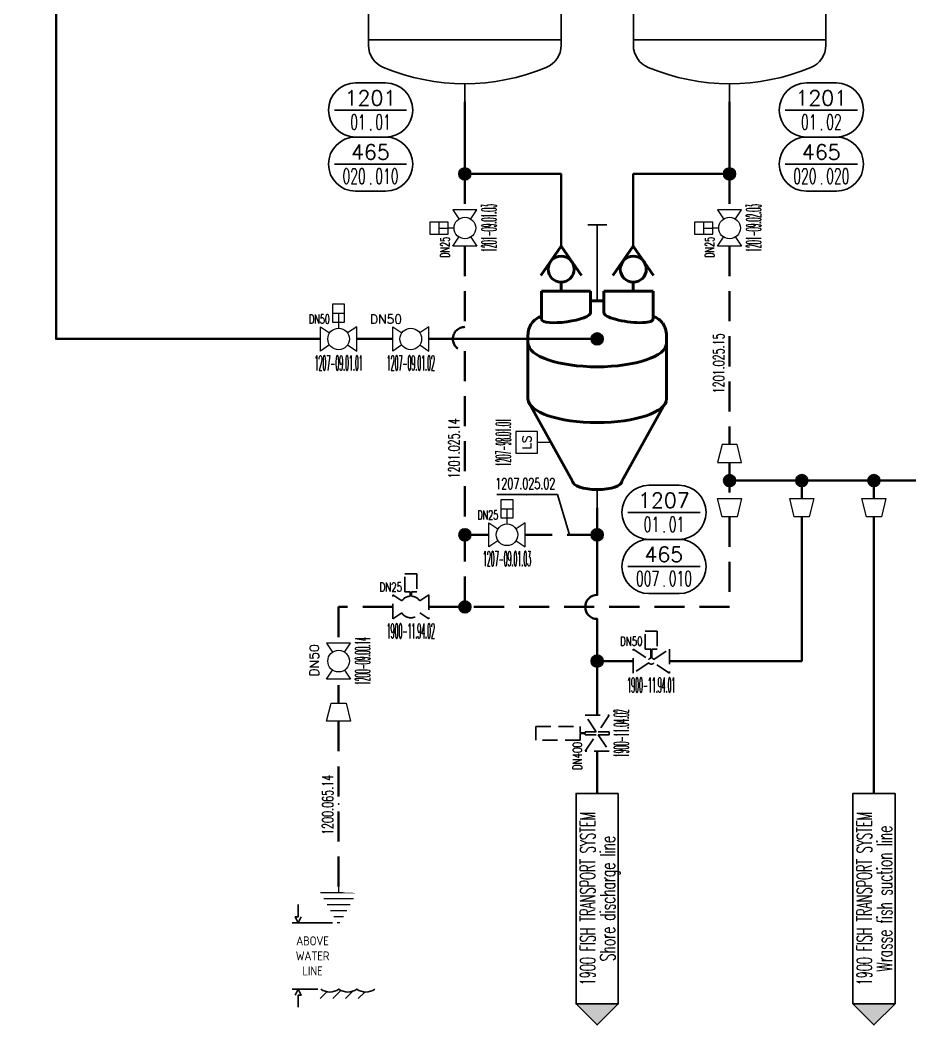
# Model space of a CAD drawing. Extents: x 32 to 589, y 3 to 513.
# Drawn here: x 31.8 to 179.7, y 8.6 to 175.6 of the extents above; entities that cross this region are included whole.
import ezdxf
from ezdxf.enums import TextEntityAlignment as Align

# ---------------------------------------------------------------- set-up
doc = ezdxf.new("R2010")
doc.units = 0
doc.header["$LTSCALE"] = 10
doc.linetypes.add('DASHED', pattern=[0.75, 0.5, -0.25])
doc.linetypes.add('HIDDEN', pattern=[0.375, 0.25, -0.125])
for name, color, linetype in [('000-TX1', 1, 'Continuous'), ('000-TX2', 2, 'Continuous'), ('000-TX3', 3, 'Continuous'), ('0CO0', 7, 'Continuous'), ('0CO1', 1, 'Continuous'), ('0TX1', 1, 'Continuous'), ('COMPONENT', 2, 'Continuous'), ('Reference_1', 7, 'Continuous'), ('Reference_2', 1, 'Continuous')]:
    doc.layers.add(name, color=color, linetype=linetype)
doc.layers.add('1200 Vacuum Piping', color=152, linetype='Continuous', lineweight=40, true_color=0x3354cc)
doc.layers.add('1900 Fish Transport Piping', color=153, linetype='Continuous', lineweight=40, true_color=0x5499d9)
for name, color, linetype, lineweight in [('2600 Tank Drainage System Piping', 200, 'Continuous', 40), ('ARMATURE', 1, 'Continuous', 15), ('PIPENUM', 1, 'Continuous', 25)]:
    doc.layers.add(name, color=color, linetype=linetype, lineweight=lineweight)
doc.layers.add('Viewport', color=7, linetype='Continuous', plot=False)
doc.styles.add('MMC-TX2', font='romans.shx')
doc.styles.add('ROMANS', font='romans.shx')
doc.styles.get("Standard").update_dxf_attribs({"font": 'isocp.shx'})
doc.styles.add('Standard-TX2', font='romans.shx')

# ---------------------------------------------------------------- blocks, each defined once
blk = doc.blocks.new('TILBAKESLAGSVENTIL2')
for q in [(3.88, 2.69), (3.88, -2.69)]:
    blk.add_line((0, 0), q)
blk.add_circle((3.06, 0), 1.72)
blk = doc.blocks.new('JOINT')
h = blk.add_hatch(color=256)
h.dxf.hatch_style = 1
h.paths.add_polyline_path([(1, 0, 1), (-1, 0, 1)])
at = {"layer": 'Viewport'}
blk.add_circle((0, 0), 1, dxfattribs=at)
blk = doc.blocks.new('Vacuum tank')
for p, q in [((7.5, 0), (11.25, 0)), ((75, 0), (71.25, 0))]:
    blk.add_line(p, q)
blk.add_lwpolyline([(63.27, 20.01, -0.303425), (67.89, 16.92, -0.198763), (67.89, -16.9, -0.303425), (63.27, -19.99), (19.23, -20, -0.303425), (14.61, -16.91, -0.198763), (14.61, 16.91, -0.303425), (19.23, 20)], format="xyb", close=True)
for points in [[(31.25, 7.5), (36.25, 7.5)], [(33.75, 0), (33.75, 7.5)]]:
    blk.add_lwpolyline(points)
at = {"layer": '0CO0'}
for p, q in [((20.36, -20), (20.36, 20)), ((62.14, -19.99), (62.14, 20.01))]:
    blk.add_line(p, q, dxfattribs=at)
at = {"xscale": -1.249999999999999, "yscale": 1.249999999999999, "zscale": 1.25, "rotation": 90}
blk.add_blockref('JOINT', (33.75, 0.01), dxfattribs=at)
at = {"layer": '0CO1', "xscale": -1.568730547249076, "yscale": 1.568730547249076, "zscale": 1.568730547249078, "rotation": 180}
blk.add_blockref('TILBAKESLAGSVENTIL2', (0, 0), dxfattribs=at)
blk = doc.blocks.new('Klaffhus')
at = {"lineweight": 50}
for p, q in [((3.35, 4.09), (16.3, 11.3)), ((27.15, 11.51), (17.03, 11.51)), ((27.61, 11.51), (27.15, 11.51)), ((34.95, 9.28), (30.25, 9.28)), ((34.95, 9.28), (34.95, 1.09)), ((34.95, 6), (36.45, 6)), ((34.95, 1.09), (31.37, 1.09)), ((34.95, -1.08), (31.37, -1.08)), ((34.95, -1.08), (34.95, -9.28)), ((3.35, -4.1), (16.3, -11.31)), ((34.95, -6), (36.45, -6)), ((34.95, -9.28), (30.25, -9.28)), ((27.15, -11.51), (17.03, -11.51)), ((27.15, -11.51), (27.61, -11.51))]:
    blk.add_line(p, q, dxfattribs=at)
for p, q in [((46, 1.58), (46, -1.58)), ((33.37, 0), (46, 0))]:
    blk.add_line(p, q)
blk.add_lwpolyline([(-1.05, -0.01), (1.95, -0.01)])
for centre, radius, start, end in [((27.61, 7.94), 3.57, 55.6875, 90), ((28.33, 8.99), 2.3, 33.9007, 55.6875), ((14.95, 0), 18.41, 30.2554, 33.9007), ((14.95, 0), 18.41, 356.6173, 3.3742), ((14.95, 0), 18.41, 326.0993, 329.7346), ((27.61, -7.94), 3.57, 270, 304.3125), ((28.33, -8.98), 2.3, 304.3125, 326.0993)]:
    blk.add_arc(centre, radius, start, end, dxfattribs=at)
for centre, major_axis, ratio in [((17.03, 0), (0, -11.51), 0.34202), ((26.31, 0), (0, -11.51), 0.34202), ((30.81, 5.18), (0.56, -4.06), 0.234056), ((3.35, -0.01), (0, -4.1), 0.34202)]:
    blk.add_ellipse(centre, major_axis=major_axis, ratio=ratio, start_param=3.141593, end_param=6.283185, dxfattribs=at)
at = {"lineweight": 50, "extrusion": (0, 0, -1)}
blk.add_ellipse((30.81, -5.18), major_axis=(-0.56, -4.06), ratio=0.234056, start_param=0, end_param=3.141593, dxfattribs=at)
at = {"layer": '0CO1', "lineweight": 50}
for p, q in [((42.45, 6), (37.57, 9.37)), ((42.45, 6), (37.57, 2.62)), ((42.45, -6), (37.57, -2.62)), ((42.45, -6), (37.57, -9.37))]:
    blk.add_line(p, q, dxfattribs=at)
at = {"layer": '0CO1', "lineweight": 50, "extrusion": (0, 0, -1)}
blk.add_ellipse((38.61, 6), major_axis=(0, 2.16), ratio=1, start_param=4.711266298044537, end_param=10.99445160522412, dxfattribs=at)
at = {"layer": '0CO1', "lineweight": 50}
blk.add_ellipse((38.61, -6), major_axis=(0, -2.16), ratio=1, start_param=4.711266298044537, end_param=10.99445160522412, dxfattribs=at)
at = {"linetype": 'DASHED', "rotation": 270}
blk.add_blockref('JOINT', (27, 0.01), dxfattribs=at)
blk = doc.blocks.new('BV702_MMC')
for points in [[(1.5, -1), (0, -2), (0, 2), (1.5, 1)], [(4.5, -1), (6, -2), (6, 2), (4.5, 1)]]:
    blk.add_lwpolyline(points)
blk.add_circle((3, 0), 1.8)
at = {"layer": '000-TX1', "style": 'MMC-TX2'}
blk.add_attdef('SIZE', text='', height=1.5, dxfattribs=at).set_placement((1.54, 3.3), align=Align.MIDDLE_RIGHT)
at = {"layer": '000-TX1', "style": 'MMC-TX2', "width": 0.457143}
blk.add_attdef('ITEMNR.', text='', height=2.5, rotation=360, dxfattribs=at).set_placement((-0.99, -5.24), (7.01, -5.24), align=Align.FIT)
at = {"layer": '000-TX1', "style": 'MMC-TX2', "flags": 1}
for tag, p in [('PRODUCT_NR', (-1, -10.2)), ('DESCRIPTION.', (-1, -13.16)), ('TYPE', (-1, -16.17)), ('RATING', (-1, -19.17)), ('DRILL', (-1, -22.17)), ('HOUSING', (-1, -25.17)), ('TRIM', (-1, -28.17)), ('STEM', (-1, -31.17)), ('SEAT', (-1, -34.17)), ('CTRL', (-1, -37.17)), ('CERT', (-1, -40.17)), ('REV', (-1, -46.17)), ('TAG', (-1, -49.17)), ('FONT/SIGN', (-1, -52.17)), ('DO', (-1, -55.82)), ('DI', (-1, -58.82)), ('AO', (-0.79, -61.26)), ('AI', (-0.79, -64.26)), ('BUS', (-1, -66.94))]:
    blk.add_attdef(tag, p, '', height=1.5, dxfattribs=at)
blk.add_attdef('REMARKS', text='', height=1, dxfattribs=at).set_placement((-1, -43.17), (9.07, -43.17), align=Align.ALIGNED)
blk = doc.blocks.new('BV702PN_MMC')
for p, q in [((2, 4.3), (4, 4.3)), ((3, 4.3), (3, 2.8))]:
    blk.add_line(p, q)
blk.add_lwpolyline([(2, 2.8), (4, 2.8), (4, 5.8), (2, 5.8)], close=True)
for points in [[(1.5, -1), (0, -2), (0, 2), (1.5, 1)], [(4.5, -1), (6, -2), (6, 2), (4.5, 1)]]:
    blk.add_lwpolyline(points)
at = {"const_width": 0.2}
blk.add_lwpolyline([(3, 1.8), (3, 2.8)], dxfattribs=at)
blk.add_circle((3, 0), 1.8)
at = {"layer": '000-TX1', "style": 'MMC-TX2', "width": 0.65}
blk.add_attdef('SIZE', text='', height=1.5, dxfattribs=at).set_placement((1.54, 3.3), align=Align.MIDDLE_RIGHT)
at = {"layer": '000-TX1', "style": 'MMC-TX2', "width": 0.457143}
blk.add_attdef('ITEMNR.', text='', height=2.5, rotation=360, dxfattribs=at).set_placement((-0.99, -5.24), (7.01, -5.24), align=Align.FIT)
at = {"layer": '000-TX1', "style": 'MMC-TX2', "flags": 1}
for tag, p in [('PRODUCT_NR', (-1, -10.2)), ('DESCRIPTION.', (-1.21, -13.16)), ('TYPE', (-1, -16.17)), ('RATING', (-1, -19.17)), ('DRILL', (-1, -22.17)), ('HOUSING', (-1, -25.17)), ('TRIM', (-1, -28.17)), ('STEM', (-1, -31.17)), ('SEAT', (-1, -34.17)), ('CTRL', (-1.21, -37.17)), ('CERT', (-1, -40.17)), ('REMARKS', (-1, -43.17)), ('REV', (-1, -46.17)), ('TAG', (-1, -49.17)), ('FONT/SIGN', (-1, -52.17))]:
    blk.add_attdef(tag, p, '', height=1.5, dxfattribs=at)
blk = doc.blocks.new('MMCFP_COMP_TAG')
at = {"layer": '000-TX3', "ltscale": 3}
for p, q in [((-2.5, 4.5), (2.5, 4.5)), ((-6, 0), (6, 0)), ((-2.5, -4.5), (2.5, -4.5))]:
    blk.add_line(p, q, dxfattribs=at)
for centre, start, end in [((-2.5, 0), 90, 270), ((2.5, 0), 270, 90)]:
    blk.add_arc(centre, 4.5, start, end, dxfattribs=at)
at = {"layer": '000-TX2', "style": 'Standard-TX2'}
blk.add_text('.', height=1.5, dxfattribs=at).set_placement((0.02, -3.35), align=Align.CENTER)
at = {"layer": '000-TX2', "style": 'Standard-TX2', "flags": 8}
blk.add_attdef('WBS1', text='', height=2.5, dxfattribs=at).set_placement((-0.02, 0.75), align=Align.CENTER)
at = {"layer": '000-TX2', "style": 'Standard-TX2', "width": 0.6, "flags": 8}
blk.add_attdef('WBS2', text='', height=2.5, dxfattribs=at).set_placement((-0.8, -3.25), align=Align.RIGHT)
blk.add_attdef('Number', (0.8, -3.25), '', height=2.5, dxfattribs=at)
blk = doc.blocks.new('INTERFACE VALVE 02')
at = {"linetype": 'HIDDEN'}
blk.add_lwpolyline([(0.25, -0.15), (0.25, -1.99), (-0.25, -1.99), (-0.25, -0.15), (-3, -1.99), (-3, 2.01), (-0.25, 0.18), (-0.25, 2.01), (-0.05, 2.01), (-0.05, 2.86), (-1.14, 2.86), (-1.14, 10.21), (1.14, 10.21), (1.14, 2.86), (0.05, 2.86), (0.05, 2.01), (0.25, 2.01), (0.25, 0.18), (3, 2.01), (3, -1.99), (0.25, -0.15)], dxfattribs=at)
at = {"style": 'MMC-TX2', "width": 0.7}
blk.add_attdef('SIZE', text='', height=1.5, dxfattribs=at).set_placement((-1.46, 3.31), align=Align.MIDDLE_RIGHT)
at = {"style": 'MMC-TX2', "width": 0.457143}
blk.add_attdef('ITEMNR.', text='', height=2.5, rotation=360, dxfattribs=at).set_placement((-3.99, -5.23), (4.01, -5.23), align=Align.FIT)
at = {"style": 'MMC-TX2', "flags": 1}
blk.add_attdef('DESCRIPTION.', (-4, -7.96), '', height=1.5, dxfattribs=at)
blk = doc.blocks.new('Reference_diagram1')
at = {"layer": 'Reference_2'}
blk.add_hatch(color=256, dxfattribs=at).paths.add_polyline_path([(-3.5, -3.5), (0, 0), (-3.5, 3.5)])
blk.add_lwpolyline([(-38.5, -3.5), (-3.5, -3.5), (-3.5, 3.5), (-38.5, 3.5)], close=True, dxfattribs=at)
blk.add_lwpolyline([(-3.5, 3.5), (-3.5, -3.5), (0, 0), (-3.5, 3.5)], dxfattribs=at)
at = {"layer": 'Reference_1', "style": 'ROMANS'}
for tag, width, p in [('WBS-NAME', 0.55, (-21, 2.85)), ('DESCRIPTION', 0.6, (-21, -0.5))]:
    blk.add_attdef(tag, text='', height=2.5, dxfattribs=dict(at, width=width)).set_placement(p, align=Align.TOP_CENTER)
blk = doc.blocks.new('S003_MMC')
blk.add_line((0, 2.25), (0, 0))
blk.add_lwpolyline([(-1.8, 2.25), (1.8, 2.25), (1.8, 5.85), (-1.8, 5.85)], close=True)
at = {"layer": '000-TX1', "color": 2, "insert": (0, 4), "char_height": 1.44, "attachment_point": 5, "style": 'MMC-TX2'}
blk.add_mtext_dynamic_manual_height_columns('\\pxqc;LS', width=3.4144, gutter_width=12.5, heights=[3.55], dxfattribs=at)
at = {"layer": '000-TX1', "style": 'MMC-TX2', "width": 0.457143}
blk.add_attdef('ITEMNR.', text='', height=2.5, rotation=360, dxfattribs=at).set_placement((-3.69, 6.64), (4.31, 6.64), align=Align.FIT)
at = {"layer": '000-TX1', "style": 'MMC-TX2'}
blk.add_attdef('SIZE', text='', height=1.5, dxfattribs=at).set_placement((-2.56, 1.53), align=Align.MIDDLE_RIGHT)
at = {"layer": '000-TX1', "style": 'MMC-TX2', "flags": 1}
for tag, p in [('PRODUCT_NR', (-2.77, -7.16)), ('DESCRIPTION.', (-2.77, -10.12)), ('TYPE', (-2.77, -13.13)), ('RATING', (-2.77, -16.13)), ('DRILL', (-2.77, -19.13)), ('HOUSING', (-2.77, -22.13)), ('TRIM', (-2.77, -25.13)), ('STEM', (-2.77, -28.13)), ('SEAT', (-2.77, -31.13)), ('CTRL', (-2.77, -34.13)), ('CERT', (-2.77, -37.13)), ('REMARKS', (-2.77, -40.13)), ('REV', (-2.77, -43.13)), ('TAG', (-2.77, -46.13)), ('FONT/SIGN', (-2.77, -49.13))]:
    blk.add_attdef(tag, p, '', height=1.5, dxfattribs=at)
blk = doc.blocks.new('Overboard_tag')
at = {"const_width": 0.2}
for points in [[(0, -1), (0, 0)], [(-2.49, -2), (2.49, -2)], [(-1.93, -3), (1.93, -3)], [(-1.37, -4), (1.37, -4)], [(-0.81, -5), (0.81, -5)], [(-0.25, -6), (0.25, -6)]]:
    blk.add_lwpolyline(points, dxfattribs=at)
blk.add_lwpolyline([(-3.05, -1), (3.05, -1)], close=True, dxfattribs=at)
blk = doc.blocks.new('Pipe_tag')
at = {"layer": '0CO1', "ltscale": 2}
blk.add_point((6, 0), dxfattribs=at)
at = {"color": 0, "style": 'ROMANS', "width": 0.532808}
blk.add_attdef('PIPE-NO', text='', height=2.2, dxfattribs=at).set_placement((-0.18, 1.08), (11.82, 1.08), align=Align.FIT)
at = {"layer": '000-TX2', "color": 2, "style": 'ROMANS', "flags": 1}
for tag, p in [('REMARKS', (6, 12.18)), ('TO', (5.97, 10.4)), ('FROM', (6.01, 8.78)), ('MATERIAL', (6.34, 6.9)), ('DIAMETER', (6.07, 4.56))]:
    blk.add_attdef(tag, text='', height=1.2, dxfattribs=at).set_placement(p, align=Align.MIDDLE_CENTER)
at = {"layer": '000-TX2', "style": 'ROMANS'}
blk.add_attdef('PIPE_TYPE', text='', height=1.2, dxfattribs=at).set_placement((5.89, -1.18), align=Align.MIDDLE)
blk = doc.blocks.new('INTERFACE ROBALL VALVE')
at = {"linetype": 'HIDDEN'}
blk.add_lwpolyline([(1.5, -0.99, -0.536943), (-1.5, -0.99), (-3, -1.99), (-3, 2.01), (-1.49, 1.01, -0.234604), (-0.1, 1.8), (-0.1, 2.51), (-1, 2.51), (-1, 5.51), (1, 5.51), (1, 2.51), (0.1, 2.51), (0.1, 1.8, -0.234604), (1.49, 1.01), (3, 2.01), (3, -1.99), (1.5, -0.99)], format="xyb", dxfattribs=at)
at = {"style": 'MMC-TX2', "width": 0.7}
blk.add_attdef('SIZE', text='', height=1.5, dxfattribs=at).set_placement((-1.46, 3.31), align=Align.MIDDLE_RIGHT)
at = {"style": 'MMC-TX2', "width": 0.457143}
blk.add_attdef('ITEMNR.', text='', height=2.5, rotation=360, dxfattribs=at).set_placement((-3.99, -5.23), (4.01, -5.23), align=Align.FIT)
blk = doc.blocks.new('INTERFACE VALVE')
at = {"linetype": 'HIDDEN'}
blk.add_lwpolyline([(0.42, -0.27, -0.547905), (-0.42, -0.27), (-3, -1.99), (-3, 2.01), (-0.41, 0.29, -0.192777), (-0.1, 0.49), (-0.1, 2.01), (-1, 2.01), (-1, 5.01), (1, 5.01), (1, 2.01), (0.1, 2.01), (0.1, 0.49, -0.192777), (0.41, 0.29), (3, 2.01), (3, -1.99), (0.42, -0.28)], format="xyb", dxfattribs=at)
at = {"style": 'MMC-TX2', "width": 0.7}
blk.add_attdef('SIZE', text='', height=1.5, dxfattribs=at).set_placement((-1.46, 3.31), align=Align.MIDDLE_RIGHT)
at = {"style": 'MMC-TX2', "width": 0.457143}
blk.add_attdef('ITEMNR.', text='', height=2.5, rotation=360, dxfattribs=at).set_placement((-3.99, -5.23), (4.01, -5.23), align=Align.FIT)
at = {"style": 'MMC-TX2', "flags": 1}
blk.add_attdef('DESCRIPTION.', (-4, -7.96), '', height=1.5, dxfattribs=at)

msp = doc.modelspace()

# ---------------------------------------------------------------- linework, layer by layer
for points in [[(111.05, 96.74), (121.13, 96.74), (123.12, 90.05)], [(78.04, 28.55), (78.04, 26.55), (77.54, 26.55), (78.04, 25.55), (78.54, 26.55)], [(83.76, 25.55), (77.04, 25.55)], [(77.04, 14.52), (81.28, 14.52)], [(78.04, 11.52), (78.04, 13.52), (78.54, 13.52), (78.04, 14.52), (77.54, 13.52)], [(81.67, 12.93), (82.8, 14.07)], [(83.79, 12.93), (85.15, 14.29)], [(85.91, 12.93), (87.14, 14.16)], [(88.03, 12.93), (89.12, 14.02)]]:
    msp.add_lwpolyline(points)
msp.add_lwpolyline([(81.79, 14.52, 0.333333), (84.79, 14.52, 0.333333), (87.79, 14.52, 0.333333), (90.79, 14.52)], format="xyb")
at = {"layer": '1200 Vacuum Piping'}
msp.add_lwpolyline([(81.76, 122.61), (37.8, 122.61), (37.8, 510.06, 0.414214), (34.8, 513.06), (34.8, 513.06, 0.414214), (31.8, 510.06), (31.8, 510.06)], format="xyb", dxfattribs=at)
for points in [[(93.76, 122.61), (87.76, 122.61)], [(127.75, 122.61), (99.76, 122.61)]]:
    msp.add_lwpolyline(points, dxfattribs=at)
at = {"layer": '1900 Fish Transport Piping'}
for points in [[(105.75, 162.06), (105.75, 150.06), (121.75, 150.06), (121.75, 138.06)], [(133.74, 138.06), (133.74, 150.06), (149.75, 150.06), (149.75, 162.06)], [(127.75, 54.05), (127.75, 47.06)]]:
    msp.add_lwpolyline(points, dxfattribs=at)
msp.add_lwpolyline([(127.75, 94.55), (127.75, 80.05, 1), (127.75, 76.05), (127.75, 60.05)], format="xyb", dxfattribs=at)
at = {"layer": '2600 Tank Drainage System Piping', "linetype": 'DASHED'}
for points in [[(105.75, 150.06), (105.75, 144.06)], [(149.75, 150.06), (149.75, 144.06)], [(149.76, 138.06), (149.76, 105.06)], [(149.76, 102.06), (149.76, 96.06)], [(149.76, 93.06), (149.76, 78.05), (99.76, 78.05)], [(109.75, 90.05), (105.75, 90.05)], [(127.75, 90.05), (115.75, 90.05)], [(93.76, 78.05), (84.76, 78.05), (84.76, 72.05)], [(84.76, 65.05), (84.76, 62.05)], [(84.76, 59.05), (84.76, 31.55)]]:
    msp.add_lwpolyline(points, dxfattribs=at)
msp.add_lwpolyline([(105.76, 138.06), (105.76, 124.61, 1), (105.76, 120.61), (105.76, 78.05)], format="xyb", dxfattribs=at)
at = {"layer": '2600 Tank Drainage System Piping'}
for points in [[(149.76, 99.06), (357.25, 99.06), (357.25, 93.06)], [(161.76, 99.06), (161.76, 96.06)], [(173.76, 99.06), (173.76, 96.06)], [(161.76, 93.06), (161.76, 69.05), (139.74, 69.05)], [(173.76, 93.06), (173.76, 47.06)], [(127.74, 69.05), (133.74, 69.05)]]:
    msp.add_lwpolyline(points, dxfattribs=at)
at = {"layer": 'ARMATURE'}
for points in [[(147.76, 102.06), (151.76, 102.06), (151.01, 105.06), (148.51, 105.06)], [(147.76, 96.06), (151.76, 96.06), (151.01, 93.06), (148.51, 93.06)], [(159.76, 96.06), (163.76, 96.06), (163.01, 93.06), (160.51, 93.06)], [(171.76, 96.06), (175.76, 96.06), (175.01, 93.06), (172.51, 93.06)], [(86.76, 59.05), (82.76, 59.05), (83.51, 62.05), (86.01, 62.05)]]:
    msp.add_lwpolyline(points, close=True, dxfattribs=at)

# ---------------------------------------------------------------- block references
ref = msp.add_blockref('MMCFP_COMP_TAG', (90.07, 160.68))
ref.add_attrib('WBS1', '1201', dxfattribs={"layer": '000-TX2', "height": 2.5, "style": 'Standard-TX2'}).set_placement((90.05, 161.43), align=Align.CENTER)
ref.add_attrib('WBS2', '01', dxfattribs={"layer": '000-TX2', "height": 2.5, "style": 'Standard-TX2', "width": 0.6}).set_placement((89.26, 157.43), align=Align.RIGHT)
ref.add_attrib('Number', '01', (90.86, 157.43), dxfattribs={"layer": '000-TX2', "height": 2.5, "style": 'Standard-TX2', "width": 0.6})
ref = msp.add_blockref('MMCFP_COMP_TAG', (165.02, 160.68))
ref.add_attrib('WBS1', '1201', dxfattribs={"layer": '000-TX2', "height": 2.5, "style": 'Standard-TX2'}).set_placement((165, 161.43), align=Align.CENTER)
ref.add_attrib('WBS2', '01', dxfattribs={"layer": '000-TX2', "height": 2.5, "style": 'Standard-TX2', "width": 0.6}).set_placement((164.21, 157.43), align=Align.RIGHT)
ref.add_attrib('Number', '02', (165.81, 157.43), dxfattribs={"layer": '000-TX2', "height": 2.5, "style": 'Standard-TX2', "width": 0.6})
ref = msp.add_blockref('MMCFP_COMP_TAG', (90.07, 151.68))
ref.add_attrib('WBS1', '465', dxfattribs={"layer": '000-TX2', "height": 2.5, "style": 'Standard-TX2'}).set_placement((90.05, 152.43), align=Align.CENTER)
ref.add_attrib('WBS2', '020', dxfattribs={"layer": '000-TX2', "height": 2.5, "style": 'Standard-TX2', "width": 0.6}).set_placement((89.26, 148.43), align=Align.RIGHT)
ref.add_attrib('Number', '010', (90.86, 148.43), dxfattribs={"layer": '000-TX2', "height": 2.5, "style": 'Standard-TX2', "width": 0.6})
ref = msp.add_blockref('MMCFP_COMP_TAG', (165.02, 151.68))
ref.add_attrib('WBS1', '465', dxfattribs={"layer": '000-TX2', "height": 2.5, "style": 'Standard-TX2'}).set_placement((165, 152.43), align=Align.CENTER)
ref.add_attrib('WBS2', '020', dxfattribs={"layer": '000-TX2', "height": 2.5, "style": 'Standard-TX2', "width": 0.6}).set_placement((164.21, 148.43), align=Align.RIGHT)
ref.add_attrib('Number', '020', (165.81, 148.43), dxfattribs={"layer": '000-TX2', "height": 2.5, "style": 'Standard-TX2', "width": 0.6})
ref = msp.add_blockref('MMCFP_COMP_TAG', (138.85, 93.78))
ref.add_attrib('WBS1', '1207', dxfattribs={"layer": '000-TX2', "height": 2.5, "style": 'Standard-TX2'}).set_placement((138.83, 94.53), align=Align.CENTER)
ref.add_attrib('WBS2', '01', dxfattribs={"layer": '000-TX2', "height": 2.5, "style": 'Standard-TX2', "width": 0.6}).set_placement((138.05, 90.53), align=Align.RIGHT)
ref.add_attrib('Number', '01', (139.65, 90.53), dxfattribs={"layer": '000-TX2', "height": 2.5, "style": 'Standard-TX2', "width": 0.6})
ref = msp.add_blockref('MMCFP_COMP_TAG', (138.85, 84.78))
ref.add_attrib('WBS1', '465', dxfattribs={"layer": '000-TX2', "height": 2.5, "style": 'Standard-TX2'}).set_placement((138.83, 85.53), align=Align.CENTER)
ref.add_attrib('WBS2', '007', dxfattribs={"layer": '000-TX2', "height": 2.5, "style": 'Standard-TX2', "width": 0.6}).set_placement((138.05, 81.53), align=Align.RIGHT)
ref.add_attrib('Number', '010', (139.65, 81.53), dxfattribs={"layer": '000-TX2', "height": 2.5, "style": 'Standard-TX2', "width": 0.6})
ref = msp.add_blockref('Reference_diagram1', (127.75, 8.56), dxfattribs=dict(xscale=-1, rotation=90))
ref.add_attrib('WBS-NAME', '1900 FISH TRANSPORT SYSTEM', dxfattribs={"layer": 'Reference_1', "height": 2.5, "rotation": 90, "style": 'ROMANS', "width": 0.55}).set_placement((124.9, 29.56), align=Align.TOP_CENTER)
ref.add_attrib('DESCRIPTION', 'Shore discharge line', dxfattribs={"layer": 'Reference_1', "height": 2.5, "rotation": 90, "style": 'ROMANS', "width": 0.6}).set_placement((128.25, 29.56), align=Align.TOP_CENTER)
ref = msp.add_blockref('Reference_diagram1', (173.76, 8.56), dxfattribs=dict(xscale=-1, rotation=90))
ref.add_attrib('WBS-NAME', '1900 FISH TRANSPORT SYSTEM', dxfattribs={"layer": 'Reference_1', "height": 2.5, "rotation": 90, "style": 'ROMANS', "width": 0.55}).set_placement((170.91, 29.56), align=Align.TOP_CENTER)
ref.add_attrib('DESCRIPTION', 'Wrasse fish suction line', dxfattribs={"layer": 'Reference_1', "height": 2.5, "rotation": 90, "style": 'ROMANS', "width": 0.6}).set_placement((174.26, 29.56), align=Align.TOP_CENTER)
at = {"xscale": -1}
msp.add_blockref('Overboard_tag', (84.76, 31.55), dxfattribs=at)
at = {"layer": '0CO0'}
ref = msp.add_blockref('INTERFACE ROBALL VALVE', (96.76, 78.04), dxfattribs=at)
ref.add_attrib('ITEMNR.', '1900-11.94.02', dxfattribs={"layer": '0', "height": 2.5, "rotation": 360, "style": 'MMC-TX2', "width": 0.276543}).set_placement((92.77, 72.82), (100.77, 72.82), align=Align.FIT)
ref.add_attrib('SIZE', 'DN25', dxfattribs={"layer": '0', "height": 1.5, "style": 'MMC-TX2', "width": 0.7}).set_placement((95.3, 81.35), align=Align.MIDDLE_RIGHT)
at = {"layer": '0CO0', "ltscale": 2}
ref = msp.add_blockref('INTERFACE VALVE', (136.74, 69.04), dxfattribs=at)
ref.add_attrib('ITEMNR.', '1900-11.94.01', dxfattribs={"layer": '0', "height": 2.5, "rotation": 360, "style": 'MMC-TX2', "width": 0.283544}).set_placement((132.75, 63.82), (140.75, 63.82), align=Align.FIT)
ref.add_attrib('SIZE', 'DN50', dxfattribs={"layer": '0', "height": 1.5, "style": 'MMC-TX2', "width": 0.7}).set_placement((135.28, 72.35), align=Align.MIDDLE_RIGHT)
ref = msp.add_blockref('INTERFACE VALVE 02', (127.77, 57.05), dxfattribs=dict(at, rotation=90))
ref.add_attrib('ITEMNR.', '1900-11.04.02', dxfattribs={"layer": '0', "height": 2.5, "rotation": 90, "style": 'MMC-TX2', "width": 0.276543}).set_placement((133, 53.06), (133, 61.06), align=Align.FIT)
ref.add_attrib('SIZE', 'DN400', dxfattribs={"layer": '0', "height": 1.5, "rotation": 90, "style": 'MMC-TX2', "width": 0.7}).set_placement((124.46, 55.59), align=Align.MIDDLE_RIGHT)
at = {"layer": '2600 Tank Drainage System Piping', "linetype": 'DASHED'}
for p in [(105.74, 150.06), (149.74, 150.06), (149.76, 99.06), (105.75, 90.05), (127.74, 90.05), (105.76, 78.05)]:
    msp.add_blockref('JOINT', p, dxfattribs=at)
at = {"layer": '2600 Tank Drainage System Piping'}
for p in [(161.76, 99.06), (173.76, 99.06)]:
    msp.add_blockref('JOINT', p, dxfattribs=at)
at = {"layer": '2600 Tank Drainage System Piping', "linetype": 'DASHED', "xscale": -1, "rotation": 180}
msp.add_blockref('JOINT', (127.74, 69.05), dxfattribs=at)
at = {"layer": 'ARMATURE'}
ref = msp.add_blockref('BV702PN_MMC', (105.75, 138.06), dxfattribs=dict(at, rotation=90))
ref.add_attrib('ITEMNR.', '1201-09.01.03', dxfattribs={"layer": '000-TX1', "height": 2.5, "rotation": 90, "style": 'MMC-TX2', "width": 0.276543}).set_placement((110.99, 137.07), (110.99, 145.07), align=Align.FIT)
ref.add_attrib('SIZE', 'DN25', dxfattribs={"layer": '000-TX1', "height": 1.5, "rotation": 90, "style": 'MMC-TX2', "width": 0.65}).set_placement((102.45, 139.6), align=Align.MIDDLE_RIGHT)
ref = msp.add_blockref('BV702PN_MMC', (149.75, 138.06), dxfattribs=dict(at, rotation=90))
ref.add_attrib('ITEMNR.', '1201-09.02.03', dxfattribs={"layer": '000-TX1', "height": 2.5, "rotation": 90, "style": 'MMC-TX2', "width": 0.276543}).set_placement((154.99, 137.07), (154.99, 145.07), align=Align.FIT)
ref.add_attrib('SIZE', 'DN25', dxfattribs={"layer": '000-TX1', "height": 1.5, "rotation": 90, "style": 'MMC-TX2', "width": 0.65}).set_placement((146.45, 139.6), align=Align.MIDDLE_RIGHT)
at = {"layer": 'ARMATURE', "lineweight": 50}
ref = msp.add_blockref('BV702PN_MMC', (81.76, 122.61), dxfattribs=at)
ref.add_attrib('ITEMNR.', '1207-09.01.01', dxfattribs={"layer": '000-TX1', "height": 2.5, "rotation": 360, "style": 'MMC-TX2', "width": 0.283544}).set_placement((80.77, 117.37), (88.77, 117.37), align=Align.FIT)
ref.add_attrib('SIZE', 'DN50', dxfattribs={"layer": '000-TX1', "height": 1.5, "style": 'MMC-TX2', "width": 0.65}).set_placement((83.3, 125.91), align=Align.MIDDLE_RIGHT)
ref = msp.add_blockref('BV702_MMC', (93.76, 122.61), dxfattribs=at)
ref.add_attrib('ITEMNR.', '1207-09.01.02', dxfattribs={"layer": '000-TX1', "height": 2.5, "rotation": 360, "style": 'MMC-TX2', "width": 0.276543}).set_placement((92.77, 117.37), (100.77, 117.37), align=Align.FIT)
ref.add_attrib('SIZE', 'DN50', dxfattribs={"layer": '000-TX1', "height": 1.5, "style": 'MMC-TX2'}).set_placement((95.3, 125.91), align=Align.MIDDLE_RIGHT)
ref = msp.add_blockref('S003_MMC', (120.05, 105.43), dxfattribs=dict(at, rotation=90))
ref.add_attrib('ITEMNR.', '1207-98.01.01', dxfattribs={"layer": '000-TX1', "height": 2.5, "rotation": 90, "style": 'MMC-TX2', "width": 0.283544}).set_placement((113.41, 101.43), (113.41, 109.43), align=Align.FIT)
at = {"layer": 'ARMATURE'}
ref = msp.add_blockref('BV702PN_MMC', (109.75, 90.05), dxfattribs=at)
ref.add_attrib('ITEMNR.', '1207-09.01.03', dxfattribs={"layer": '000-TX1', "height": 2.5, "rotation": 360, "style": 'MMC-TX2', "width": 0.276543}).set_placement((108.76, 84.82), (116.76, 84.82), align=Align.FIT)
ref.add_attrib('SIZE', 'DN25', dxfattribs={"layer": '000-TX1', "height": 1.5, "style": 'MMC-TX2', "width": 0.65}).set_placement((111.29, 93.35), align=Align.MIDDLE_RIGHT)
at = {"layer": 'ARMATURE', "lineweight": 50}
ref = msp.add_blockref('BV702_MMC', (84.76, 66.05), dxfattribs=dict(at, rotation=90))
ref.add_attrib('ITEMNR.', '1200-09.00.14', dxfattribs={"layer": '000-TX1', "height": 2.5, "rotation": 90, "style": 'MMC-TX2', "width": 0.27541}).set_placement((90, 65.06), (90, 73.06), align=Align.FIT)
ref.add_attrib('SIZE', 'DN50', dxfattribs={"layer": '000-TX1', "height": 1.5, "rotation": 90, "style": 'MMC-TX2'}).set_placement((80.7, 71.84), align=Align.MIDDLE_RIGHT)
at = {"layer": 'COMPONENT', "yscale": 0.8000000000000005}
for p, xscale, zscale, rotation in [((105.75, 222.06), -0.8000000000000005, 0.8, 90), ((149.75, 222.06), 0.8000000000000005, 0.8000000000000005, 270)]:
    msp.add_blockref('Vacuum tank', p, dxfattribs=dict(at, xscale=xscale, zscale=zscale, rotation=rotation))
at = {"layer": 'COMPONENT', "rotation": 90}
msp.add_blockref('Klaffhus', (127.75, 95.61), dxfattribs=at)
at = {"layer": 'PIPENUM'}
ref = msp.add_blockref('Pipe_tag', (149.76, 113.71), dxfattribs=dict(at, xscale=0.8333333333333482, yscale=0.8333333333333482, zscale=0.8333333333333482, rotation=90))
ref.add_attrib('PIPE-NO', '1201.025.15', dxfattribs={"layer": '0', "color": 0, "height": 1.8333, "rotation": 90, "style": 'ROMANS', "width": 0.581491}).set_placement((148.86, 113.55), (148.86, 123.55), align=Align.FIT)
ref = msp.add_blockref('Pipe_tag', (105.76, 99.56), dxfattribs=dict(at, xscale=0.8333333333333482, yscale=0.8333333333333482, zscale=0.8333333333333482, rotation=90))
ref.add_attrib('PIPE-NO', '1201.025.14', dxfattribs={"layer": '0', "color": 0, "height": 1.8333, "rotation": 90, "style": 'ROMANS', "width": 0.578554}).set_placement((104.86, 99.41), (104.86, 109.41), align=Align.FIT)
ref = msp.add_blockref('Pipe_tag', (110.94, 96.74), dxfattribs=dict(at, xscale=0.8333333333333482, yscale=0.8333333333333482, zscale=0.8333333333333482))
ref.add_attrib('PIPE-NO', '1207.025.02', dxfattribs={"layer": '0', "color": 0, "height": 1.8333, "style": 'ROMANS', "width": 0.581491}).set_placement((110.79, 97.64), (120.79, 97.64), align=Align.FIT)
ref = msp.add_blockref('Pipe_tag', (84.76, 40.3), dxfattribs=dict(at, xscale=0.8333333333333482, yscale=0.8333333333333482, zscale=0.8333333333333482, rotation=90))
ref.add_attrib('PIPE-NO', '1200.065.14', dxfattribs={"layer": '0', "color": 0, "height": 1.8333, "rotation": 90, "style": 'ROMANS', "width": 0.578554}).set_placement((83.86, 40.14), (83.86, 50.15), align=Align.FIT)

# ---------------------------------------------------------------- texts
at = {"layer": '0TX1', "insert": (80.4, 20.03), "char_height": 1.5, "attachment_point": 5}
msp.add_mtext_dynamic_manual_height_columns('\\A1;\\pxqc;{\\T0.95;ABOVE\\PWATER\\PLINE}', width=12.2983, gutter_width=25, heights=[0], dxfattribs=at)

doc.saveas('drawing.dxf')
